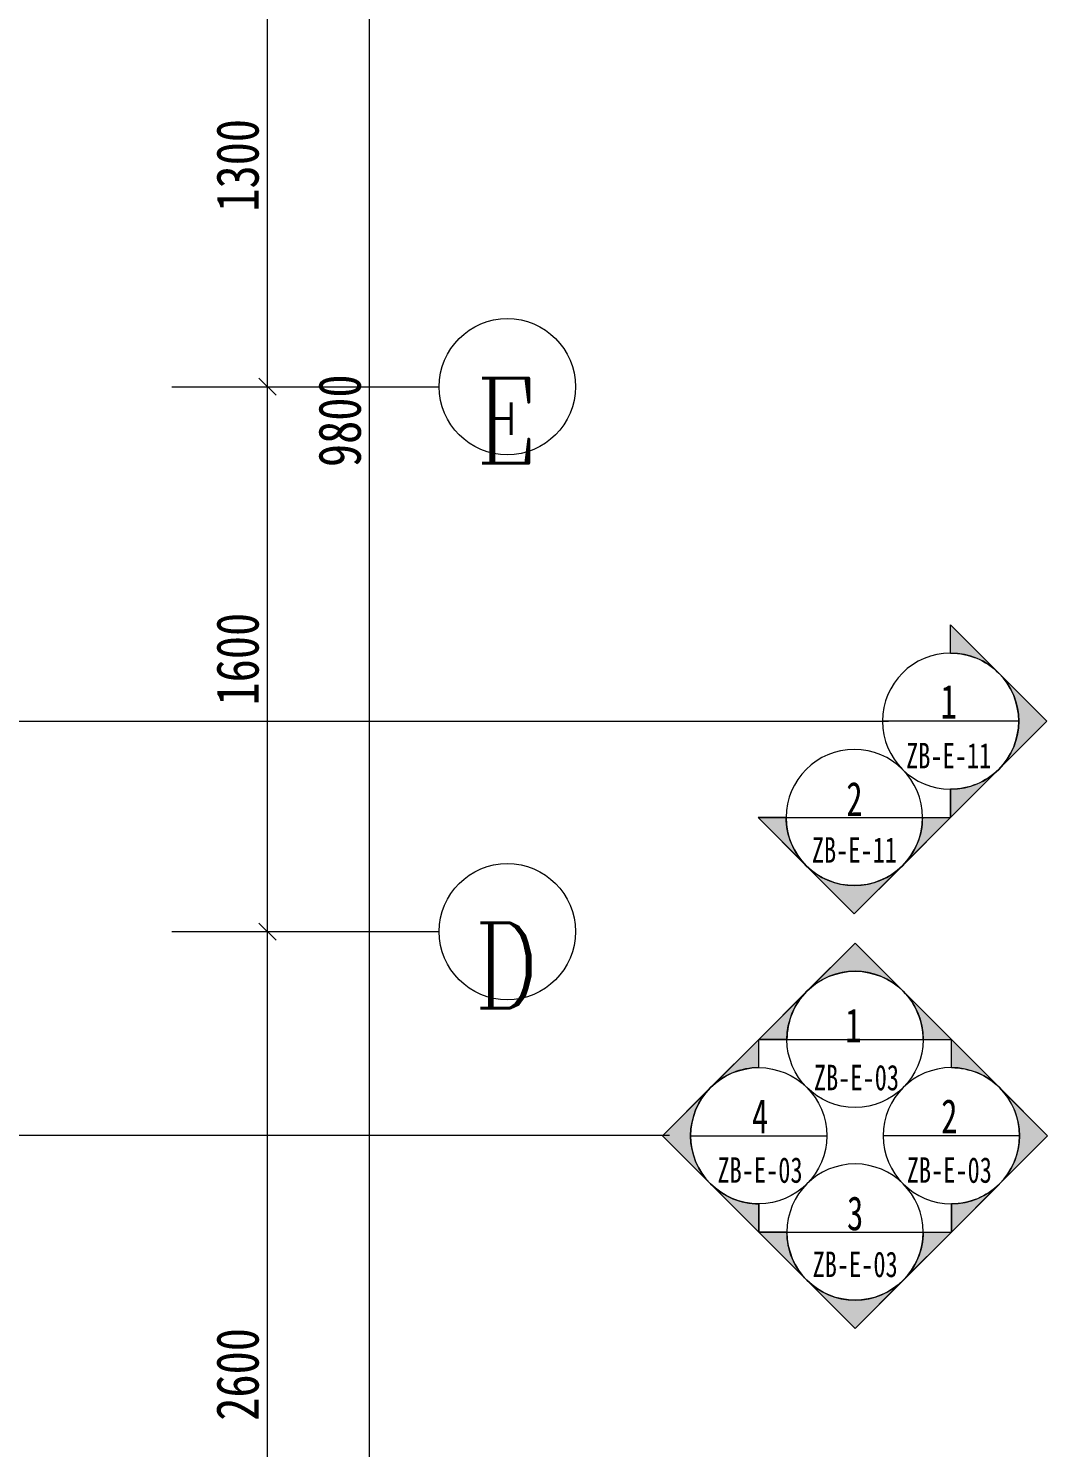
# Model space of a CAD drawing. Header units: millimetres. Extents: x 2743 to 23161, y 1473 to 16816.
# Drawn here: x 20163 to 23157, y 5820 to 9987 of the extents above; entities that cross this region are included whole.
import ezdxf

# ---------------------------------------------------------------- set-up
doc = ezdxf.new("R2010")
doc.units = ezdxf.units.MM
for name, color, linetype, lineweight, true_color in [('A-ANNO-DIMS-1', 7, 'Continuous', 13, 0x008000), ('G-ANNO-SYMB-1', 7, 'Continuous', 5, 0x008000), ('G-ANNO-SYMB-2', 7, 'Continuous', 5, 0xc0c0c0), ('G-ANNO-TEXT-1', 7, 'Continuous', 5, 0x008000), ('S-GRID-1', 7, 'Continuous', 13, 0xc0c0c0), ('S-GRID-IDEN', 7, 'Continuous', 5, 0xc0c0c0), ('S-GRID-IDEN-1', 7, 'Continuous', 5, 0x008000)]:
    doc.layers.add(name, color=color, linetype=linetype, lineweight=lineweight, true_color=true_color)
doc.styles.add('Complex', font='complex_.ttf', dxfattribs={"width": 0.8, "height": 250})
doc.styles.add('华文细黑', font='STXIHEI.TTF', dxfattribs={"width": 0.7, "height": 75})
doc.styles.add('华文细黑_1', font='STXIHEI.TTF', dxfattribs={"width": 0.7, "height": 100})
doc.styles.add('宋体', font='', dxfattribs={"width": 0.8, "height": 125})
doc.styles.get('宋体').set_extended_font_data('SimSun')
doc.dimstyles.new('轴网尺寸标注', dxfattribs={"dimscale": 304.8, "dimtxt": 157.261586, "dimasz": 0.164042, "dimexe": 0.164042, "dimexo": 0.0625, "dimgap": 0.082021, "dimtad": 1, "dimdec": 0, "dimzin": 0, "dimdsep": 46, "dimtxsty": '宋体', "dimblk1": 'OBLIQUE', "dimblk2": 'OBLIQUE', "dimsah": 1, "dimcen": 0.09, "dimdle": 0.164042, "dimazin": 0, "dimtfac": 1, "dimtdec": 4, "dimtix": 1, "dimtmove": 0, "dimatfit": 3, "dimfxl": 0.984252, "dimfxlon": 1, "dimtvp": 1, "dimtolj": 1, "dimtzin": 0, "dimlwd": 13, "dimlwe": 13, "dimarcsym": 2})

# ---------------------------------------------------------------- blocks, each defined once
blk = doc.blocks.new('轴网 - LH-A-单圈轴号-6094658-02平面布置及立面索引')
at = {"layer": 'S-GRID-IDEN'}
blk.add_circle((0, 0), 4, dxfattribs=at)
blk = doc.blocks.new('_Oblique')
at = {"color": 0, "linetype": 'ByBlock', "lineweight": -2}
blk.add_line((-0.5, -0.5), (0.5, 0.5), dxfattribs=at)
blk = doc.blocks.new('*D184')
at = {"layer": 'A-ANNO-DIMS-1', "color": 0, "lineweight": 13, "transparency": 16777216}
for p, q in [((20865.6, 4684.6), (20865.6, 7384.6)), ((20584.7, 7334.6), (20915.6, 7334.6)), ((20584.7, 4734.6), (20915.6, 4734.6))]:
    blk.add_line(p, q, dxfattribs=at)
at = {"layer": 'Defpoints', "color": 0, "transparency": 16777216}
for p in [(20565.6, 7334.6), (20865.6, 7334.6), (20565.6, 4734.6)]:
    blk.add_point(p, dxfattribs=at)
at = {"layer": 'A-ANNO-DIMS-1', "color": 0, "lineweight": 13, "transparency": 16777216, "xscale": 50, "yscale": 50, "zscale": 50}
for p, rotation in [((20865.6, 7334.6), 90), ((20865.6, 4734.6), 270)]:
    blk.add_blockref('_Oblique', p, dxfattribs=dict(at, rotation=rotation))
at = {"layer": 'A-ANNO-DIMS-1', "color": 0, "transparency": 16777216, "insert": (20778.1, 6034.6), "char_height": 125, "attachment_point": 5, "rotation": 90, "style": '宋体'}
blk.add_mtext('\\A1;2600', dxfattribs=at)
blk = doc.blocks.new('*D185')
at = {"layer": 'A-ANNO-DIMS-1', "color": 0, "lineweight": 13, "transparency": 16777216}
for p, q in [((20865.6, 7284.6), (20865.6, 8984.6)), ((20584.7, 8934.6), (20915.6, 8934.6)), ((20584.7, 7334.6), (20915.6, 7334.6))]:
    blk.add_line(p, q, dxfattribs=at)
at = {"layer": 'Defpoints', "color": 0, "transparency": 16777216}
for p in [(20565.6, 8934.6), (20865.6, 8934.6), (20565.6, 7334.6)]:
    blk.add_point(p, dxfattribs=at)
at = {"layer": 'A-ANNO-DIMS-1', "color": 0, "lineweight": 13, "transparency": 16777216, "xscale": 50, "yscale": 50, "zscale": 50}
for p, rotation in [((20865.6, 8934.6), 90), ((20865.6, 7334.6), 270)]:
    blk.add_blockref('_Oblique', p, dxfattribs=dict(at, rotation=rotation))
at = {"layer": 'A-ANNO-DIMS-1', "color": 0, "transparency": 16777216, "insert": (20778.1, 8134.6), "char_height": 125, "attachment_point": 5, "rotation": 90, "style": '宋体'}
blk.add_mtext('\\A1;1600', dxfattribs=at)
blk = doc.blocks.new('*D186')
at = {"layer": 'A-ANNO-DIMS-1', "color": 0, "lineweight": 13, "transparency": 16777216}
for p, q in [((20865.6, 8884.6), (20865.6, 10284.6)), ((20584.7, 10234.6), (20915.6, 10234.6)), ((20584.7, 8934.6), (20915.6, 8934.6))]:
    blk.add_line(p, q, dxfattribs=at)
at = {"layer": 'Defpoints', "color": 0, "transparency": 16777216}
for p in [(20565.6, 10234.6), (20865.6, 10234.6), (20565.6, 8934.6)]:
    blk.add_point(p, dxfattribs=at)
at = {"layer": 'A-ANNO-DIMS-1', "color": 0, "lineweight": 13, "transparency": 16777216, "xscale": 50, "yscale": 50, "zscale": 50}
for p, rotation in [((20865.6, 10234.6), 90), ((20865.6, 8934.6), 270)]:
    blk.add_blockref('_Oblique', p, dxfattribs=dict(at, rotation=rotation))
at = {"layer": 'A-ANNO-DIMS-1', "color": 0, "transparency": 16777216, "insert": (20778.1, 9584.6), "char_height": 125, "attachment_point": 5, "rotation": 90, "style": '宋体'}
blk.add_mtext('\\A1;1300', dxfattribs=at)
blk = doc.blocks.new('*D154')
at = {"layer": 'A-ANNO-DIMS-1', "color": 0, "lineweight": 13, "transparency": 16777216}
for p, q in [((21165.6, 3884.6), (21165.6, 13784.6)), ((20884.7, 13734.6), (21215.6, 13734.6)), ((20884.7, 3934.6), (21215.6, 3934.6))]:
    blk.add_line(p, q, dxfattribs=at)
at = {"layer": 'Defpoints', "color": 0, "transparency": 16777216}
for p in [(20865.6, 13734.6), (21165.6, 13734.6), (20865.6, 3934.6)]:
    blk.add_point(p, dxfattribs=at)
at = {"layer": 'A-ANNO-DIMS-1', "color": 0, "lineweight": 13, "transparency": 16777216, "xscale": 50, "yscale": 50, "zscale": 50}
for p, rotation in [((21165.6, 13734.6), 90), ((21165.6, 3934.6), 270)]:
    blk.add_blockref('_Oblique', p, dxfattribs=dict(at, rotation=rotation))
at = {"layer": 'A-ANNO-DIMS-1', "color": 0, "transparency": 16777216, "insert": (21078.1, 8834.6), "char_height": 125, "attachment_point": 5, "rotation": 90, "style": '宋体'}
blk.add_mtext('\\A1;9800', dxfattribs=at)
blk = doc.blocks.new('立面 - 立面标记符号8mm 上-319156-02平面布置及立面索引')
at = {"layer": 'G-ANNO-SYMB-2'}
h = blk.add_hatch(color=256, dxfattribs=at)
edge = h.paths.add_edge_path(flags=0)
edge.add_line((-2.828, 8.485), (0, 11.314))
edge.add_line((0, 11.314), (2.828, 8.485))
edge.add_arc((0, 5.657), 4, 45, 135)
h = blk.add_hatch(color=256, dxfattribs=at)
edge = h.paths.add_edge_path(flags=0)
edge.add_line((5.657, 5.657), (4, 5.657))
edge.add_arc((0, 5.657), 4, 0, 45)
edge.add_line((2.828, 8.485), (5.657, 5.657))
edge = h.paths.add_edge_path(flags=0)
edge.add_line((-5.657, 5.657), (-2.828, 8.485))
edge.add_arc((0, 5.657), 4, 135, 180)
edge.add_line((-4, 5.657), (-5.657, 5.657))
at = {"layer": 'G-ANNO-SYMB-1'}
for p, q in [((0, 11.314), (-5.657, 5.657)), ((0, 11.314), (-2.828, 8.485)), ((0, 11.314), (5.657, 5.657)), ((2.828, 8.485), (0, 11.314)), ((-2.828, 8.485), (-5.657, 5.657)), ((5.657, 5.657), (2.828, 8.485)), ((-4, 5.657), (-5.657, 5.657)), ((-5.657, 5.657), (-4, 5.657)), ((-4, 5.657), (4, 5.657)), ((4, 5.657), (5.657, 5.657)), ((4, 5.657), (5.657, 5.657))]:
    blk.add_line(p, q, dxfattribs=at)
blk.add_circle((0, 5.657), 4, dxfattribs=at)
for start, end in [(45, 135), (135, 180), (0, 45)]:
    blk.add_arc((0, 5.657), 4, start, end, dxfattribs=at)
blk = doc.blocks.new('立面 - 立面标记符号 右 -319154-02平面布置及立面索引')
at = {"layer": 'G-ANNO-SYMB-2'}
h = blk.add_hatch(color=256, dxfattribs=at)
edge = h.paths.add_edge_path(flags=0)
edge.add_line((-2.828, 8.485), (0, 11.314))
edge.add_line((0, 11.314), (2.828, 8.485))
edge.add_arc((0, 5.657), 4, 45, 135)
h = blk.add_hatch(color=256, dxfattribs=at)
edge = h.paths.add_edge_path(flags=0)
edge.add_line((5.657, 5.657), (4, 5.657))
edge.add_arc((0, 5.657), 4, 0, 45)
edge.add_line((2.828, 8.485), (5.657, 5.657))
edge = h.paths.add_edge_path(flags=0)
edge.add_line((-5.657, 5.657), (-2.828, 8.485))
edge.add_arc((0, 5.657), 4, 135, 180)
edge.add_line((-4, 5.657), (-5.657, 5.657))
at = {"layer": 'G-ANNO-SYMB-1'}
for p, q in [((0, 11.314), (-5.657, 5.657)), ((0, 11.314), (-2.828, 8.485)), ((0, 11.314), (5.657, 5.657)), ((2.828, 8.485), (0, 11.314)), ((0, 9.657), (0, 1.657)), ((-2.828, 8.485), (-5.657, 5.657)), ((5.657, 5.657), (2.828, 8.485)), ((-4, 5.657), (-5.657, 5.657)), ((-5.657, 5.657), (-4, 5.657)), ((4, 5.657), (5.657, 5.657)), ((4, 5.657), (5.657, 5.657))]:
    blk.add_line(p, q, dxfattribs=at)
blk.add_circle((0, 5.657), 4, dxfattribs=at)
for start, end in [(45, 135), (135, 180), (0, 45)]:
    blk.add_arc((0, 5.657), 4, start, end, dxfattribs=at)
blk = doc.blocks.new('立面 - 立面标记符号-319155-02平面布置及立面索引')
at = {"layer": 'G-ANNO-SYMB-2'}
h = blk.add_hatch(color=256, dxfattribs=at)
edge = h.paths.add_edge_path(flags=0)
edge.add_line((-2.828, 8.485), (0, 11.314))
edge.add_line((0, 11.314), (2.828, 8.485))
edge.add_arc((0, 5.657), 4, 45, 135)
h = blk.add_hatch(color=256, dxfattribs=at)
edge = h.paths.add_edge_path(flags=0)
edge.add_line((5.657, 5.657), (4, 5.657))
edge.add_arc((0, 5.657), 4, 0, 45)
edge.add_line((2.828, 8.485), (5.657, 5.657))
edge = h.paths.add_edge_path(flags=0)
edge.add_line((-5.657, 5.657), (-2.828, 8.485))
edge.add_arc((0, 5.657), 4, 135, 180)
edge.add_line((-4, 5.657), (-5.657, 5.657))
at = {"layer": 'G-ANNO-SYMB-1'}
for p, q in [((0, 11.314), (-5.657, 5.657)), ((0, 11.314), (-2.828, 8.485)), ((0, 11.314), (5.657, 5.657)), ((2.828, 8.485), (0, 11.314)), ((-2.828, 8.485), (-5.657, 5.657)), ((5.657, 5.657), (2.828, 8.485)), ((-4, 5.657), (-5.657, 5.657)), ((-5.657, 5.657), (-4, 5.657)), ((-4, 5.657), (4, 5.657)), ((4, 5.657), (5.657, 5.657)), ((4, 5.657), (5.657, 5.657))]:
    blk.add_line(p, q, dxfattribs=at)
blk.add_circle((0, 5.657), 4, dxfattribs=at)
for start, end in [(45, 135), (135, 180), (0, 45)]:
    blk.add_arc((0, 5.657), 4, start, end, dxfattribs=at)

msp = doc.modelspace()

# ---------------------------------------------------------------- linework, layer by layer
at = {"layer": 'G-ANNO-TEXT-1'}
for p, q in [((18621.7, 7952.7), (22689.6, 7952.7)), ((16706.4, 6736.7), (22046.2, 6736.7))]:
    msp.add_line(p, q, dxfattribs=at)
at = {"layer": 'S-GRID-1'}
for p, q in [((20620, 8934.6), (21370, 8934.6)), ((20620, 7334.6), (21370, 7334.6))]:
    msp.add_line(p, q, dxfattribs=at)

# ---------------------------------------------------------------- block references
at = {"layer": 'G-ANNO-SYMB-1', "extrusion": (0, 0, -1), "xscale": 49.99999999999998, "yscale": 49.99999999999998, "zscale": 49.99999999999998}
for name, p, rotation in [('立面 - 立面标记符号 右 -319154-02平面布置及立面索引', (-22589.2, 7952.5), 90.00000000000077), ('立面 - 立面标记符号-319155-02平面布置及立面索引', (-22589.2, 7952.5), 180), ('立面 - 立面标记符号 右 -319154-02平面布置及立面索引', (-22591.3, 6735.3), 90.00000000000044), ('立面 - 立面标记符号-319155-02平面布置及立面索引', (-22591.3, 6735.3), 180)]:
    msp.add_blockref(name, p, dxfattribs=dict(at, rotation=rotation))
at = {"layer": 'G-ANNO-SYMB-1', "xscale": 49.99999999999998, "yscale": 49.99999999999998, "zscale": 49.99999999999998}
msp.add_blockref('立面 - 立面标记符号8mm 上-319156-02平面布置及立面索引', (22591.3, 6735.3), dxfattribs=at)
at = {"layer": 'G-ANNO-SYMB-1', "xscale": 49.99999999999998, "yscale": 49.99999999999998, "zscale": 49.99999999999998, "rotation": 89.99999999999939}
msp.add_blockref('立面 - 立面标记符号 右 -319154-02平面布置及立面索引', (22591.3, 6735.3), dxfattribs=at)
at = {"layer": 'S-GRID-IDEN', "xscale": 49.99999999999998, "yscale": 49.99999999999998, "zscale": 49.99999999999998, "rotation": 269.9999999999994}
for p in [(21570, 8934.6), (21570, 7334.6)]:
    msp.add_blockref('轴网 - LH-A-单圈轴号-6094658-02平面布置及立面索引', p, dxfattribs=at)

# ---------------------------------------------------------------- texts
at = {"layer": 'G-ANNO-SYMB-2', "attachment_point": 5, "line_spacing_factor": 0.901651}
for s, insert, char_height, width, style in [('\\pxqc,t4.375,8.75,13.125,17.5,21.875,26.25,30.625,35,39.375,43.75,48.125,52.5,56.875,61.25,65.625,70,74.375,78.75,83.125,87.5,91.875,96.25,100.625,105,109.375,113.75,118.125,122.5,126.875,131.25,135.625,140;{1}', (22866.2, 8009.9), 100, 57.75, '华文细黑_1'), ('\\pxqc,t5.83333,11.66667,17.5,23.33333,29.16667,35,40.83333,46.66667,52.5,58.33333,64.16667,70,75.83333,81.66667,87.5,93.33333,99.16667,105,110.83333,116.66667,122.5,128.33333,134.16667,140,145.83333,151.66667,157.5,163.33333,169.16667,175,180.83333,186.66667;{ZB-E-11}', (22866.2, 7851.3), 75, 252.35, '华文细黑'), ('\\pxqc,t4.375,8.75,13.125,17.5,21.875,26.25,30.625,35,39.375,43.75,48.125,52.5,56.875,61.25,65.625,70,74.375,78.75,83.125,87.5,91.875,96.25,100.625,105,109.375,113.75,118.125,122.5,126.875,131.25,135.625,140;{2}', (22589.5, 7724.2), 100, 57.75, '华文细黑_1'), ('\\pxqc,t5.83333,11.66667,17.5,23.33333,29.16667,35,40.83333,46.66667,52.5,58.33333,64.16667,70,75.83333,81.66667,87.5,93.33333,99.16667,105,110.83333,116.66667,122.5,128.33333,134.16667,140,145.83333,151.66667,157.5,163.33333,169.16667,175,180.83333,186.66667;{ZB-E-11}', (22589.5, 7574.4), 75, 252.35, '华文细黑'), ('\\pxqc,t4.375,8.75,13.125,17.5,21.875,26.25,30.625,35,39.375,43.75,48.125,52.5,56.875,61.25,65.625,70,74.375,78.75,83.125,87.5,91.875,96.25,100.625,105,109.375,113.75,118.125,122.5,126.875,131.25,135.625,140;{1}', (22586.6, 7059.6), 100, 57.75, '华文细黑_1'), ('\\pxqc,t5.83333,11.66667,17.5,23.33333,29.16667,35,40.83333,46.66667,52.5,58.33333,64.16667,70,75.83333,81.66667,87.5,93.33333,99.16667,105,110.83333,116.66667,122.5,128.33333,134.16667,140,145.83333,151.66667,157.5,163.33333,169.16667,175,180.83333,186.66667;{ZB-E-03}', (22595.5, 6905.5), 75, 252.35, '华文细黑'), ('\\pxqc,t4.375,8.75,13.125,17.5,21.875,26.25,30.625,35,39.375,43.75,48.125,52.5,56.875,61.25,65.625,70,74.375,78.75,83.125,87.5,91.875,96.25,100.625,105,109.375,113.75,118.125,122.5,126.875,131.25,135.625,140;{4}', (22312.2, 6792.7), 100, 57.75, '华文细黑_1'), ('\\pxqc,t4.375,8.75,13.125,17.5,21.875,26.25,30.625,35,39.375,43.75,48.125,52.5,56.875,61.25,65.625,70,74.375,78.75,83.125,87.5,91.875,96.25,100.625,105,109.375,113.75,118.125,122.5,126.875,131.25,135.625,140;{2}', (22868.2, 6792.7), 100, 57.75, '华文细黑_1'), ('\\pxqc,t5.83333,11.66667,17.5,23.33333,29.16667,35,40.83333,46.66667,52.5,58.33333,64.16667,70,75.83333,81.66667,87.5,93.33333,99.16667,105,110.83333,116.66667,122.5,128.33333,134.16667,140,145.83333,151.66667,157.5,163.33333,169.16667,175,180.83333,186.66667;{ZB-E-03}', (22312.2, 6634), 75, 252.35, '华文细黑'), ('\\pxqc,t5.83333,11.66667,17.5,23.33333,29.16667,35,40.83333,46.66667,52.5,58.33333,64.16667,70,75.83333,81.66667,87.5,93.33333,99.16667,105,110.83333,116.66667,122.5,128.33333,134.16667,140,145.83333,151.66667,157.5,163.33333,169.16667,175,180.83333,186.66667;{ZB-E-03}', (22868.2, 6634), 75, 252.35, '华文细黑'), ('\\pxqc,t4.375,8.75,13.125,17.5,21.875,26.25,30.625,35,39.375,43.75,48.125,52.5,56.875,61.25,65.625,70,74.375,78.75,83.125,87.5,91.875,96.25,100.625,105,109.375,113.75,118.125,122.5,126.875,131.25,135.625,140;{3}', (22591.6, 6506.9), 100, 57.75, '华文细黑_1'), ('\\pxqc,t5.83333,11.66667,17.5,23.33333,29.16667,35,40.83333,46.66667,52.5,58.33333,64.16667,70,75.83333,81.66667,87.5,93.33333,99.16667,105,110.83333,116.66667,122.5,128.33333,134.16667,140,145.83333,151.66667,157.5,163.33333,169.16667,175,180.83333,186.66667;{ZB-E-03}', (22591.6, 6357.1), 75, 252.35, '华文细黑')]:
    msp.add_mtext(s, dxfattribs=dict(at, insert=insert, char_height=char_height, width=width, style=style))
at = {"layer": 'S-GRID-IDEN-1', "char_height": 250, "attachment_point": 5, "line_spacing_factor": 1.133249, "style": 'Complex'}
for s, insert, width in [('\\pxqc,t1.92,3.84,5.76,7.68,9.6,11.52,13.44,15.36,17.28,19.2,21.12,23.04,24.96,26.88,28.8,30.72,32.64,34.56,36.48,38.4,40.32,42.24,44.16,46.08,48,49.92,51.84,53.76,55.68,57.6,59.52,61.44;{E}', (21568.7, 8835), 203.6), ('\\pxqc,t1.92,3.84,5.76,7.68,9.6,11.52,13.44,15.36,17.28,19.2,21.12,23.04,24.96,26.88,28.8,30.72,32.64,34.56,36.48,38.4,40.32,42.24,44.16,46.08,48,49.92,51.84,53.76,55.68,57.6,59.52,61.44;{D}', (21568.7, 7235), 211.6)]:
    msp.add_mtext(s, dxfattribs=dict(at, insert=insert, width=width))

# ---------------------------------------------------------------- dimensions: what is measured, and where the dimension line sits
at = {"layer": 'A-ANNO-DIMS-1'}
for base, p1, p2, override, picture, middle in [((21165.6, 13734.6), (20865.6, 3934.6), (20865.6, 13734.6), {"dimpost": '<>', "dimfxl": 9800}, '*D154', (21078.1, 8834.6)), ((20865.6, 10234.6), (20565.6, 8934.6), (20565.6, 10234.6), {"dimpost": '<>', "dimfxl": 1300}, '*D186', (20778.1, 9584.6)), ((20865.6, 8934.6), (20565.6, 7334.6), (20565.6, 8934.6), {"dimpost": '<>', "dimfxl": 1600.000061}, '*D185', (20778.1, 8134.6)), ((20865.6, 7334.6), (20565.6, 4734.6), (20565.6, 7334.6), {"dimpost": '<>', "dimfxl": 2599.999939}, '*D184', (20778.1, 6034.6))]:
    dim = msp.add_linear_dim(base=base, p1=p1, p2=p2, angle=90, dimstyle='轴网尺寸标注', override=override, dxfattribs=at)
    dim.commit()
    dim.dimension.update_dxf_attribs({"geometry": picture, "text_midpoint": middle})

doc.saveas('drawing.dxf')
